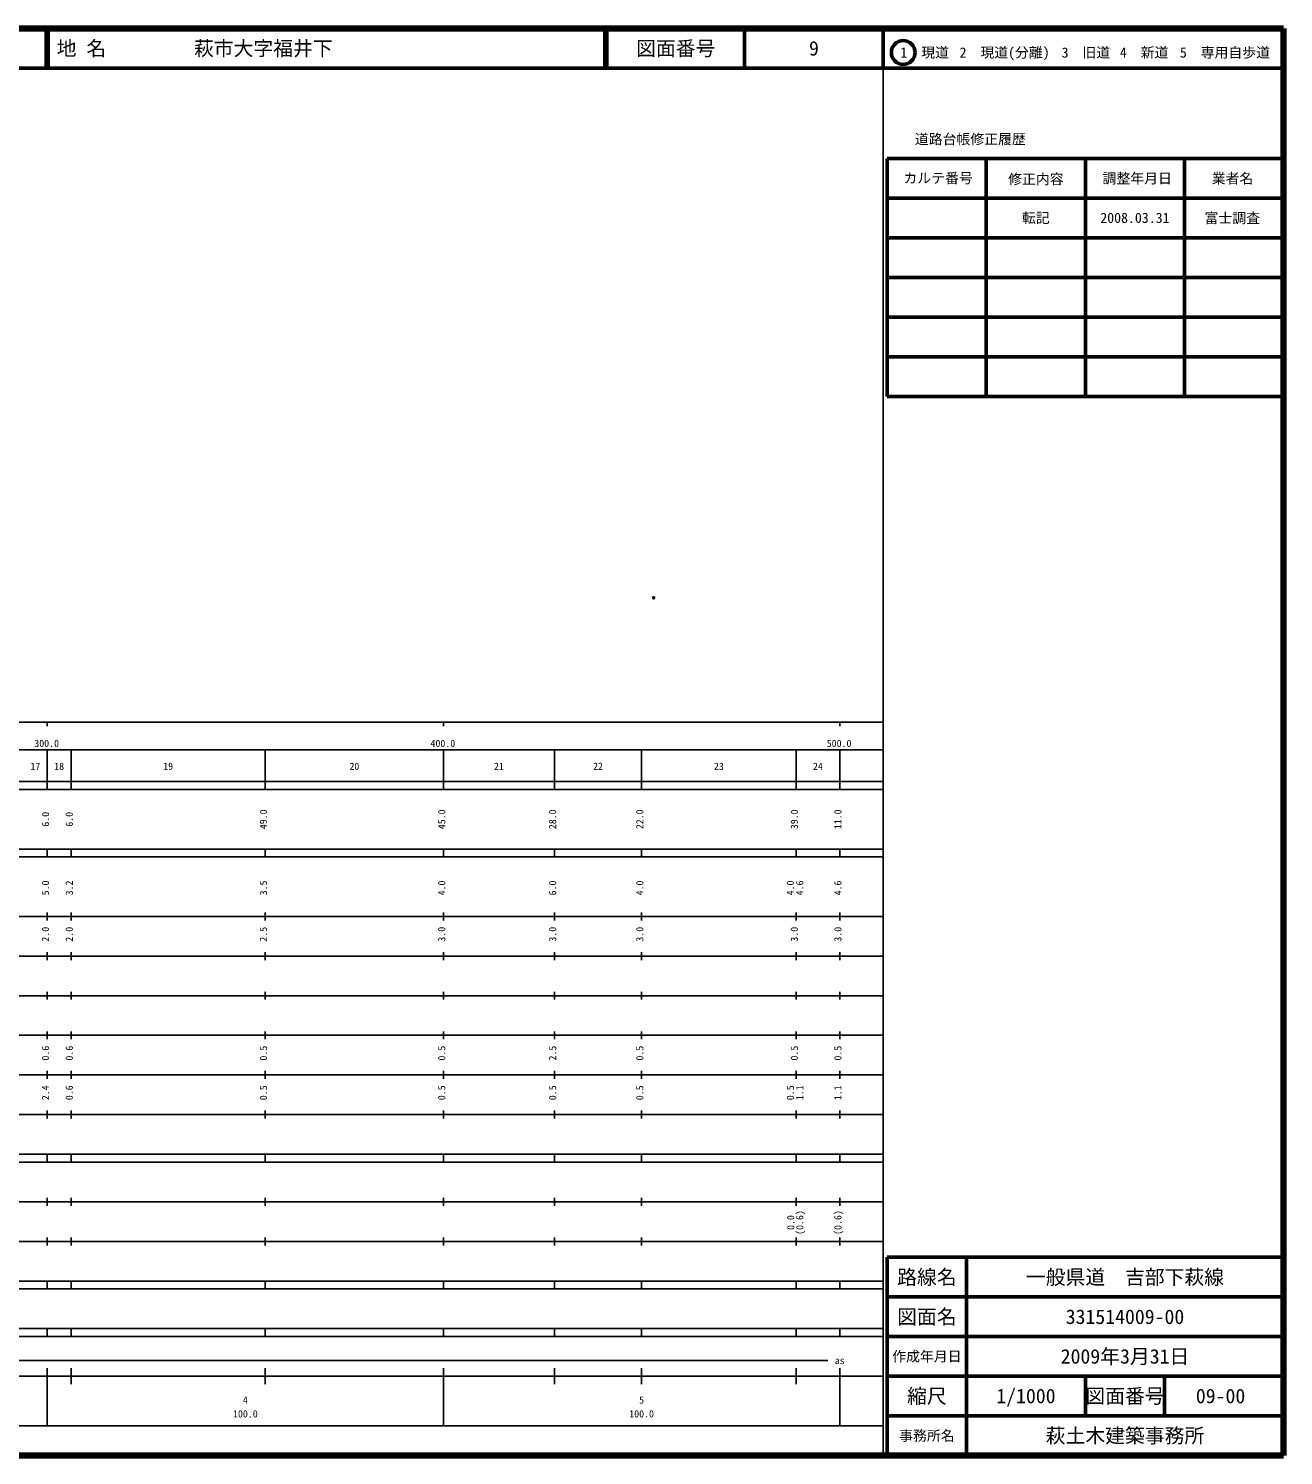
# Model space of a CAD drawing. Units: millimetres on the paper. Extents: x 40 to 680, y 20 to 380.
# Drawn here: x 363.3 to 680, y 20 to 380 of the extents above; entities that cross this region are included whole.
import ezdxf
from ezdxf.enums import TextEntityAlignment as Align

# ---------------------------------------------------------------- set-up
doc = ezdxf.new("R2010")
doc.units = ezdxf.units.MM
doc.header["$PDMODE"] = 32
doc.header["$PDSIZE"] = 0.5
doc.layers.add('M-OTRS', color=6, linetype='Continuous')
doc.layers.add('M-TTL-TXT', color=7, linetype='Continuous')
for name, color, linetype, lineweight in [('M-TTL', 2, 'Continuous', 140), ('M-TTL-BAND', 7, 'Continuous', 25), ('M-TTL-FRAM', 2, 'Continuous', 50), ('M-TTL-LINE', 7, 'Continuous', 50)]:
    doc.layers.add(name, color=color, linetype=linetype, lineweight=lineweight)
doc.styles.add('ＭＳ ゴシック', font='')
doc.styles.get('ＭＳ ゴシック').set_extended_font_data('MS Gothic')

msp = doc.modelspace()

# ---------------------------------------------------------------- linework, layer by layer
at = {"layer": 'M-OTRS'}
msp.add_point((521.043, 236.41), dxfattribs=at)
at = {"layer": 'M-TTL'}
for p, q in [((680, 380), (40, 380)), ((680, 20), (680, 380)), ((40, 20), (680, 20))]:
    msp.add_line(p, q, dxfattribs=at)
at = {"layer": 'M-TTL-BAND'}
for p, q in [((579, 20), (579, 370)), ((40, 205), (579, 205)), ((368, 205), (368, 204)), ((468, 205), (468, 204)), ((568, 205), (568, 204)), ((68, 198), (579, 198)), ((368, 188), (368, 198)), ((374, 188), (374, 198)), ((423, 188), (423, 198)), ((468, 188), (468, 198)), ((496, 188), (496, 198)), ((518, 188), (518, 198)), ((557, 188), (557, 198)), ((568, 188), (568, 198)), ((40, 190), (579, 190)), ((40, 188), (579, 188)), ((40, 173), (579, 173)), ((368, 171), (368, 173)), ((374, 171), (374, 173)), ((423, 171), (423, 173)), ((468, 171), (468, 173)), ((496, 171), (496, 173)), ((518, 171), (518, 173)), ((557, 171), (557, 173)), ((568, 171), (568, 173)), ((40, 171), (579, 171)), ((40, 156), (579, 156)), ((368, 155), (368, 157)), ((374, 155), (374, 157)), ((423, 155), (423, 157)), ((468, 155), (468, 157)), ((496, 155), (496, 157)), ((518, 155), (518, 157)), ((557, 155), (557, 157)), ((568, 155), (568, 157)), ((46, 146), (579, 146)), ((368, 145), (368, 147)), ((374, 145), (374, 147)), ((423, 145), (423, 147)), ((468, 145), (468, 147)), ((496, 145), (496, 147)), ((518, 145), (518, 147)), ((557, 145), (557, 147)), ((568, 145), (568, 147)), ((368, 135), (368, 137)), ((374, 135), (374, 137)), ((423, 135), (423, 137)), ((468, 135), (468, 137)), ((496, 135), (496, 137)), ((518, 135), (518, 137)), ((557, 135), (557, 137)), ((568, 135), (568, 137)), ((52, 136), (579, 136)), ((46, 126), (579, 126)), ((368, 125), (368, 127)), ((374, 125), (374, 127)), ((423, 125), (423, 127)), ((468, 125), (468, 127)), ((496, 125), (496, 127)), ((518, 125), (518, 127)), ((557, 125), (557, 127)), ((568, 125), (568, 127)), ((52, 116), (579, 116)), ((368, 115), (368, 117)), ((374, 115), (374, 117)), ((423, 115), (423, 117)), ((468, 115), (468, 117)), ((496, 115), (496, 117)), ((518, 115), (518, 117)), ((557, 115), (557, 117)), ((568, 115), (568, 117)), ((46, 106), (579, 106)), ((368, 105), (368, 107)), ((374, 105), (374, 107)), ((423, 105), (423, 107)), ((468, 105), (468, 107)), ((496, 105), (496, 107)), ((518, 105), (518, 107)), ((557, 105), (557, 107)), ((568, 105), (568, 107)), ((40, 96), (579, 96)), ((40, 94), (579, 94)), ((368, 94), (368, 96)), ((374, 94), (374, 96)), ((423, 94), (423, 96)), ((468, 94), (468, 96)), ((496, 94), (496, 96)), ((518, 94), (518, 96)), ((557, 94), (557, 96)), ((568, 94), (568, 96)), ((49, 84), (579, 84)), ((368, 83), (368, 85)), ((374, 83), (374, 85)), ((423, 83), (423, 85)), ((468, 83), (468, 85)), ((496, 83), (496, 85)), ((518, 83), (518, 85)), ((557, 83), (557, 85)), ((568, 83), (568, 85)), ((40, 74), (579, 74)), ((368, 73), (368, 75)), ((374, 73), (374, 75)), ((423, 73), (423, 75)), ((468, 73), (468, 75)), ((496, 73), (496, 75)), ((518, 73), (518, 75)), ((557, 73), (557, 75)), ((568, 73), (568, 75)), ((40, 64), (579, 64)), ((40, 62), (579, 62)), ((368, 62), (368, 64)), ((374, 62), (374, 64)), ((423, 62), (423, 64)), ((468, 62), (468, 64)), ((496, 62), (496, 64)), ((518, 62), (518, 64)), ((557, 62), (557, 64)), ((568, 62), (568, 64)), ((40, 52), (579, 52)), ((368, 50), (368, 52)), ((374, 50), (374, 52)), ((423, 50), (423, 52)), ((468, 50), (468, 52)), ((496, 50), (496, 52)), ((518, 50), (518, 52)), ((557, 50), (557, 52)), ((568, 50), (568, 52)), ((40, 50), (579, 50)), ((71, 44), (565, 44)), ((40, 40), (579, 40)), ((368, 27.5), (368, 42)), ((374, 38), (374, 42)), ((423, 38), (423, 42)), ((468, 27.5), (468, 42)), ((496, 38), (496, 42)), ((518, 38), (518, 42)), ((557, 38), (557, 42)), ((568, 27.5), (568, 42)), ((68, 27.5), (579, 27.5))]:
    msp.add_line(p, q, dxfattribs=at)
at = {"layer": 'M-TTL-FRAM'}
for p, q in [((580, 347.197), (580, 287.197)), ((580, 347.197), (680, 347.197)), ((580, 287.197), (680, 287.197)), ((680, 70), (580, 70)), ((580, 70), (580, 20))]:
    msp.add_line(p, q, dxfattribs=at)
at = {"layer": 'M-TTL-LINE'}
for p, q in [((367.75, 380), (367.75, 370)), ((368.25, 380), (368.25, 370)), ((508.747, 380), (508.747, 370)), ((509.247, 380), (509.247, 370)), ((543.997, 380), (543.997, 370)), ((579, 380), (579, 370)), ((40, 370), (680, 370)), ((605, 347.197), (605, 287.197)), ((630, 347.197), (630, 287.197)), ((655, 347.197), (655, 287.197)), ((580, 337.197), (680, 337.197)), ((580, 327.197), (680, 327.197)), ((580, 317.197), (680, 317.197)), ((580, 307.197), (680, 307.197)), ((580, 297.197), (680, 297.197)), ((600, 70), (600, 20)), ((680, 60), (580, 60)), ((680, 50), (580, 50)), ((680, 40), (580, 40)), ((630, 40), (630, 30)), ((650, 40), (650, 30)), ((680, 30), (580, 30))]:
    msp.add_line(p, q, dxfattribs=at)
msp.add_circle((584.031, 373.958), 3, dxfattribs=at)

# ---------------------------------------------------------------- texts
at = {"layer": 'M-TTL-BAND', "style": 'ＭＳ ゴシック'}
for s, p in [('300.0', (367.844, 198.195)), ('400.0', (467.844, 198.195)), ('500.0', (567.844, 198.195)), ('17', (365, 192.405)), ('18', (371, 192.405)), ('19', (398.5, 192.405)), ('20', (445.5, 192.405)), ('21', (482, 192.405)), ('22', (507, 192.405)), ('23', (537.5, 192.405)), ('24', (562.5, 192.405)), ('as', (568, 42.5)), ('4', (418, 32.523)), ('5', (518, 32.523)), ('100.0', (418, 29.033)), ('100.0', (518, 29.033))]:
    msp.add_text(s, height=1.833, dxfattribs=at).set_placement(p, align=Align.BOTTOM_CENTER)
for s, p in [('6.0', (369, 180.5)), ('6.0', (375, 180.5)), ('49.0', (424, 180.5)), ('45.0', (469, 180.5)), ('28.0', (497, 180.5)), ('22.0', (519, 180.5)), ('39.0', (558, 180.5)), ('11.0', (569, 180.5)), ('5.0', (369, 163.174)), ('3.2', (375, 163.174)), ('3.5', (424, 163.174)), ('4.0', (469, 163.174)), ('6.0', (497, 163.174)), ('4.0', (519, 163.174)), ('4.0', (557, 163.174)), ('4.6', (559.37, 163.174)), ('4.6', (569, 163.174)), ('2.0', (369, 151.5)), ('2.0', (375, 151.5)), ('2.5', (424, 151.5)), ('3.0', (469, 151.5)), ('3.0', (497, 151.5)), ('3.0', (519, 151.5)), ('3.0', (558, 151.5)), ('3.0', (569, 151.5)), ('0.6', (369, 121.5)), ('0.6', (375, 121.5)), ('0.5', (424, 121.5)), ('0.5', (469, 121.5)), ('2.5', (497, 121.5)), ('0.5', (519, 121.5)), ('0.5', (558, 121.5)), ('0.5', (569, 121.5)), ('2.4', (369, 111.5)), ('0.6', (375, 111.5)), ('0.5', (424, 111.5)), ('0.5', (469, 111.5)), ('0.5', (497, 111.5)), ('0.5', (519, 111.5)), ('0.5', (557, 111.5)), ('1.1', (559.37, 111.5)), ('1.1', (569, 111.5)), ('0.0', (557.08, 78.764)), ('(0.6)', (559.37, 78.764)), ('(0.6)', (569, 78.764))]:
    msp.add_text(s, height=1.833, rotation=90, dxfattribs=at).set_placement(p, align=Align.BOTTOM_CENTER)
at = {"layer": 'M-TTL-TXT', "style": 'ＭＳ ゴシック'}
for s, p in [('地 名', (370.38, 375)), ('萩市大字福井下', (405.024, 375))]:
    msp.add_text(s, height=3.666, dxfattribs=at).set_placement(p, align=Align.MIDDLE_LEFT)
for s, height, p in [('図面番号', 3.666, (526.622, 375)), ('9', 3.666, (561.497, 375)), ('1\u3000現道', 2.566, (589.448, 373.958)), ('2\u3000現道(分離)', 2.566, (609.619, 373.958)), ('3\u3000旧道', 2.566, (630.121, 373.958)), ('4\u3000新道', 2.566, (644.824, 373.958)), ('5\u3000専用自歩道', 2.566, (665.228, 373.958)), ('道路台帳修正履歴', 2.566, (600.968, 352.113)), ('カルテ番号', 2.566, (592.839, 342.277)), ('修正内容', 2.566, (617.509, 342.023)), ('調整年月日', 2.566, (643.089, 342.197)), ('業者名', 2.566, (667.134, 342.197)), ('転記', 2.566, (617.5, 332.245)), ('2008.03.31', 2.566, (642.5, 332.245)), ('富士調査', 2.566, (667.077, 332.189)), ('路線名', 3.666, (590, 65)), ('路線名', 3.666, (590, 65)), ('一般県道\u3000吉部下萩線', 3.666, (640, 65)), ('図面名', 3.666, (590, 55)), ('図面名', 3.666, (590, 55)), ('331514009-00', 3.666, (640, 55)), ('2009年3月31日', 3.666, (640, 45)), ('作成年月日', 2.566, (590, 45)), ('作成年月日', 2.566, (590, 45)), ('縮尺', 3.666, (590, 35)), ('縮尺', 3.666, (590, 35)), ('1/1000', 3.666, (615, 35)), ('図面番号', 3.666, (640, 35)), ('図面番号', 3.666, (640, 35)), ('09-00', 3.666, (664.125, 35)), ('事務所名', 2.566, (590, 25)), ('事務所名', 2.566, (590, 25)), ('萩土木建築事務所', 3.666, (640, 25))]:
    msp.add_text(s, height=height, dxfattribs=at).set_placement(p, align=Align.MIDDLE_CENTER)

doc.saveas('drawing.dxf')
